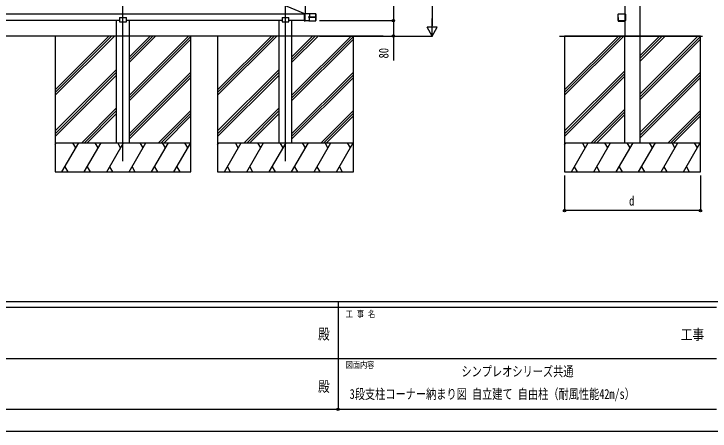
# Model space of a CAD drawing. Units: millimetres, scale not verified. Extents: x -6308 to 6308, y -4455 to 4455.
# Drawn here: x -1677 to 1909, y -4455 to -2303 of the extents above; entities that cross this region are included whole.
import ezdxf
from ezdxf.enums import TextEntityAlignment as Align

# ---------------------------------------------------------------- set-up
doc = ezdxf.new("R2010")
doc.units = ezdxf.units.MM
doc.header["$LTSCALE"] = 22
doc.header["$PDMODE"] = 32
doc.header["$PDSIZE"] = 11
for name, color, linetype in [('0-2_USER1', 3, 'Continuous'), ('0-4_YKK_12', 2, 'Continuous'), ('0-5_YKK_A1', 4, 'Continuous'), ('0-6_YKK_D', 6, 'Continuous'), ('0-7_YKK_ZWAK', 7, 'Continuous')]:
    doc.layers.add(name, color=color, linetype=linetype)
doc.styles.add('ＭＳ ゴシック', font='')
doc.styles.get('ＭＳ ゴシック').set_extended_font_data('MS Gothic')

msp = doc.modelspace()

# ---------------------------------------------------------------- linework, layer by layer
at = {"layer": '0-4_YKK_12'}
for p, q in [((-1115.64, -3063.12), (-1115.64, 470.93)), ((-278.23, -3063.12), (-278.23, 451.93))]:
    msp.add_line(p, q, dxfattribs=at)
at = {"layer": '0-5_YKK_A1'}
for p, q in [((1470.47, 427.6), (1470.47, -2417.4)), ((1548.47, -2417.4), (1548.47, 424.6)), ((-2176.14, -1451.78), (-176.14, -2303.1)), ((-176.14, -1451.7), (-176.14, -2303.1)), ((-2171.64, -2303.4), (-182.13, -2303.4)), ((-1132.94, -2322.4), (-1098.34, -2322.4)), ((-1132.94, -2322.4), (-1132.94, -2343.4)), ((-1098.34, -2343.4), (-1098.34, -2322.4)), ((-295.53, -2322.4), (-260.93, -2322.4)), ((-295.53, -2322.4), (-295.53, -2343.4)), ((-260.93, -2343.4), (-260.93, -2322.4)), ((-182.13, -2303.4), (-182.13, -2304.1)), ((-182.13, -2304.1), (-182.13, -2337.57)), ((-176.43, -2303.1), (-181.83, -2303.1)), ((-161.04, -2303.1), (-176.43, -2303.1)), ((-176.13, -2304.1), (-176.13, -2303.4)), ((-176.13, -2337.62), (-176.13, -2304.1)), ((-153.53, -2303.1), (-161.04, -2303.1)), ((-153.76, -2320.6), (-160.91, -2320.6)), ((-156.73, -2303.1), (-157.38, -2303.1)), ((-147.6, -2303.1), (-156.73, -2303.1)), ((-156.54, -2320.6), (-156.54, -2337.3)), ((-122.43, -2320.7), (-156.54, -2320.7)), ((-153.76, -2320.6), (-153.76, -2303.4)), ((-153.76, -2320.6), (-153.76, -2303.4)), ((-153.76, -2320.6), (-122.43, -2320.6)), ((-122.73, -2303.1), (-153.53, -2303.1)), ((-132.67, -2303.1), (-147.6, -2303.1)), ((-123.54, -2303.1), (-132.67, -2303.1)), ((-122.89, -2303.1), (-123.54, -2303.1)), ((-122.43, -2303.4), (-122.43, -2320.6)), ((-122.43, -2320.7), (-122.43, -2337.33)), ((-121.89, -2337.6), (-121.89, -2304.1)), ((1434.97, -2322.7), (1434.97, -2339.47)), ((1436.24, -2322.4), (1435.27, -2322.4)), ((1436.24, -2337.53), (1436.24, -2304.03)), ((1437.22, -2303.05), (1437.44, -2303.05)), ((1437.44, -2303.05), (1437.72, -2303.24)), ((1446.47, -2303.31), (1462.47, -2303.31)), ((1451.97, -2303.4), (1451.97, -2302.9)), ((1462.47, -2303.31), (1463.47, -2303.24)), ((1463.47, -2303.24), (1471.22, -2303.24)), ((1464.17, -2303.5), (1464.17, -2302.9)), ((1471.5, -2303.05), (1471.22, -2303.24)), ((1471.5, -2303.05), (1471.72, -2303.05)), ((1472.7, -2304.03), (1472.7, -2337.53)), ((-1132.94, -2337.4), (-2098.34, -2337.4)), ((-1148.64, -2417.4), (-1148.64, -2337.4)), ((-1132.94, -2343.4), (-1098.34, -2343.4)), ((-295.53, -2337.4), (-1098.34, -2337.4)), ((-1082.64, -2417.4), (-1082.64, -2337.4)), ((-311.23, -2417.4), (-311.23, -2337.4)), ((-295.53, -2343.4), (-260.93, -2343.4)), ((-182.13, -2337.4), (-260.93, -2337.4)), ((-245.23, -2417.4), (-245.23, -2337.4)), ((-182.13, -2337.57), (-182.13, -2338.27)), ((-181.84, -2338.57), (-176.44, -2338.62)), ((-176.13, -2337.6), (-156.84, -2337.6)), ((-176.13, -2338.32), (-176.13, -2337.62)), ((-157.38, -2338.6), (-122.89, -2338.6)), ((1435.9, -2340.47), (1470.47, -2342.94)), ((1471.72, -2338.51), (1437.22, -2338.51)), ((225.1, -2417.4), (-4763.94, -2417.4)), ((-1465.64, -2723.03), (-1160, -2417.4)), ((-1465.64, -2708.89), (-1174.14, -2417.4)), ((-1465.64, -2694.75), (-1188.29, -2417.4)), ((-1148.64, -2967.4), (-1148.64, -2417.4)), ((-1082.64, -2967.4), (-1082.64, -2417.4)), ((-1082.64, -2552.17), (-947.87, -2417.4)), ((-1082.64, -2538.02), (-962.01, -2417.4)), ((-1082.64, -2523.88), (-976.15, -2417.4)), ((-1082.64, -2721.87), (-778.16, -2417.4)), ((-1082.64, -2736.01), (-765.64, -2419.02)), ((-1082.64, -2750.15), (-765.64, -2433.16)), ((-628.23, -2723.03), (-322.6, -2417.4)), ((-628.23, -2708.89), (-336.74, -2417.4)), ((-628.23, -2694.75), (-350.89, -2417.4)), ((-311.23, -2967.4), (-311.23, -2417.4)), ((-245.23, -2967.4), (-245.23, -2417.4)), ((-245.23, -2552.17), (-110.47, -2417.4)), ((-245.23, -2538.02), (-124.61, -2417.4)), ((-245.23, -2523.88), (-138.75, -2417.4)), ((-245.23, -2721.87), (59.24, -2417.4)), ((-245.23, -2736.01), (71.77, -2419.02)), ((-245.23, -2750.15), (71.77, -2433.16)), ((1133.81, -2417.4), (1870.73, -2417.4)), ((1159.47, -2723.03), (1465.1, -2417.4)), ((1159.47, -2708.89), (1450.96, -2417.4)), ((1159.47, -2694.75), (1436.82, -2417.4)), ((1470.47, -2967.4), (1470.47, -2417.4)), ((1548.47, -2546.17), (1677.23, -2417.4)), ((1548.47, -2532.02), (1663.09, -2417.4)), ((1548.47, -2517.88), (1648.95, -2417.4)), ((1548.47, -2715.87), (1846.94, -2417.4)), ((1548.47, -2967.4), (1548.47, -2417.4)), ((1548.47, -2730.01), (1859.47, -2419.02)), ((1548.47, -2744.16), (1859.47, -2433.16)), ((-1465.64, -2906.88), (-1148.64, -2589.88)), ((-1465.64, -2921.02), (-1148.64, -2604.02)), ((-1465.64, -2935.16), (-1148.64, -2618.17)), ((-1082.64, -2919.86), (-765.64, -2602.86)), ((-1082.64, -2934), (-765.64, -2617)), ((-628.23, -2906.88), (-311.23, -2589.88)), ((-628.23, -2921.02), (-311.23, -2604.02)), ((-628.23, -2935.16), (-311.23, -2618.17)), ((-245.23, -2919.86), (71.77, -2602.86)), ((-245.23, -2934), (71.77, -2617)), ((1159.47, -2906.88), (1470.47, -2595.88)), ((1159.47, -2921.02), (1470.47, -2610.02)), ((1548.47, -2913.86), (1859.47, -2602.86)), ((1548.47, -2928), (1859.47, -2617)), ((-1082.64, -2948.14), (-765.64, -2631.15)), ((-245.23, -2948.14), (71.77, -2631.15)), ((1159.47, -2935.16), (1470.47, -2624.17)), ((1548.47, -2942.14), (1859.47, -2631.15)), ((-1328.17, -2967.4), (-1148.64, -2787.87)), ((-490.77, -2967.4), (-311.23, -2787.87)), ((1296.94, -2967.4), (1470.47, -2793.87)), ((-1314.03, -2967.4), (-1148.64, -2802.01)), ((-1299.88, -2967.4), (-1148.64, -2816.15)), ((-932.19, -2967.4), (-765.64, -2800.85)), ((-918.05, -2967.4), (-765.64, -2814.99)), ((-903.9, -2967.4), (-765.64, -2829.13)), ((-476.63, -2967.4), (-311.23, -2802.01)), ((-462.48, -2967.4), (-311.23, -2816.15)), ((-94.79, -2967.4), (71.77, -2800.85)), ((-80.64, -2967.4), (71.77, -2814.99)), ((-66.5, -2967.4), (71.77, -2829.13)), ((1311.08, -2967.4), (1470.47, -2808.01)), ((1325.22, -2967.4), (1470.47, -2822.15)), ((1692.92, -2967.4), (1859.47, -2800.85)), ((1707.06, -2967.4), (1859.47, -2814.99)), ((1721.2, -2967.4), (1859.47, -2829.13)), ((-1465.64, -2967.4), (-765.64, -2967.4)), ((-1465.64, -2978.53), (-1459.21, -2967.4)), ((-1430.34, -3117.4), (-1343.74, -2967.4)), ((-1358.74, -2993.38), (-1373.74, -2967.4)), ((-1314.88, -3117.4), (-1228.27, -2967.4)), ((-1243.27, -2993.38), (-1258.27, -2967.4)), ((-1199.41, -3117.4), (-1112.8, -2967.4)), ((-1127.8, -2993.38), (-1142.8, -2967.4)), ((-1116.04, -2967.4), (-1115.64, -2967)), ((-1083.94, -3117.4), (-997.33, -2967.4)), ((-1012.33, -2993.39), (-1027.34, -2967.4)), ((-968.47, -3117.4), (-881.86, -2967.4)), ((-896.86, -2993.38), (-911.87, -2967.4)), ((-853, -3117.4), (-766.39, -2967.4)), ((-781.39, -2993.38), (-796.4, -2967.4)), ((-628.23, -2967.4), (71.77, -2967.4)), ((-628.23, -2978.53), (-621.81, -2967.4)), ((-592.94, -3117.4), (-506.34, -2967.4)), ((-521.34, -2993.38), (-536.34, -2967.4)), ((-477.48, -3117.4), (-390.87, -2967.4)), ((-405.87, -2993.38), (-420.87, -2967.4)), ((-362.01, -3117.4), (-275.4, -2967.4)), ((-290.4, -2993.38), (-305.4, -2967.4)), ((-278.64, -2967.4), (-278.23, -2967)), ((-246.54, -3117.4), (-159.93, -2967.4)), ((-174.93, -2993.39), (-189.94, -2967.4)), ((-131.07, -3117.4), (-44.46, -2967.4)), ((-59.46, -2993.38), (-74.47, -2967.4)), ((-15.6, -3117.4), (71.01, -2967.4)), ((56.01, -2993.38), (41, -2967.4)), ((1159.47, -2967.4), (1859.47, -2967.4)), ((1159.47, -2978.53), (1165.89, -2967.4)), ((1194.76, -3117.4), (1281.36, -2967.4)), ((1266.36, -2993.38), (1251.36, -2967.4)), ((1310.23, -3117.4), (1396.83, -2967.4)), ((1381.83, -2993.38), (1366.83, -2967.4)), ((1425.7, -3117.4), (1512.3, -2967.4)), ((1497.3, -2993.38), (1482.3, -2967.4)), ((1509.07, -2967.4), (1509.47, -2967)), ((1541.17, -3117.4), (1627.77, -2967.4)), ((1612.77, -2993.39), (1597.77, -2967.4)), ((1656.64, -3117.4), (1743.24, -2967.4)), ((1728.24, -2993.38), (1713.24, -2967.4)), ((1772.11, -3117.4), (1858.71, -2967.4)), ((1843.71, -2993.38), (1828.71, -2967.4)), ((-1415.35, -3091.42), (-1400.35, -3117.4)), ((-1299.88, -3091.42), (-1284.88, -3117.4)), ((-1184.41, -3091.42), (-1169.41, -3117.4)), ((-1068.94, -3091.42), (-1053.94, -3117.4)), ((-953.47, -3091.42), (-938.47, -3117.4)), ((-838, -3091.42), (-823, -3117.4)), ((-577.94, -3091.42), (-562.95, -3117.4)), ((-462.48, -3091.42), (-447.48, -3117.4)), ((-347.01, -3091.42), (-332.01, -3117.4)), ((-231.54, -3091.42), (-216.54, -3117.4)), ((-116.07, -3091.42), (-101.07, -3117.4)), ((-0.6, -3091.42), (14.4, -3117.4)), ((1209.76, -3091.42), (1224.76, -3117.4)), ((1325.23, -3091.42), (1340.23, -3117.4)), ((1440.7, -3091.42), (1455.7, -3117.4)), ((1556.17, -3091.42), (1571.17, -3117.4)), ((1671.64, -3091.42), (1686.64, -3117.4)), ((1787.11, -3091.42), (1802.11, -3117.4))]:
    msp.add_line(p, q, dxfattribs=at)
msp.add_lwpolyline([(1437.72, -2303.24), (1445.47, -2303.24), (1446.47, -2303.31)], dxfattribs=at)
for points in [[(-765.64, -3117.4), (-765.64, -2417.4), (-1465.64, -2417.4), (-1465.64, -3117.4)], [(71.77, -3117.4), (71.77, -2417.4), (-628.23, -2417.4), (-628.23, -3117.4)], [(1859.47, -3117.4), (1859.47, -2417.4), (1159.47, -2417.4), (1159.47, -3117.4)]]:
    msp.add_lwpolyline(points, close=True, dxfattribs=at)
for centre, radius, start, end in [((-181.83, -2303.4), 0.3, 90, 180), ((-176.43, -2303.4), 0.3, 0, 90), ((-153.49, -2303.37), 0.272, 98.38059, 186.44189), ((-153.49, -2303.37), 0.272, 98.38059, 186.44189), ((-122.73, -2303.4), 0.3, 0, 90), ((1435.27, -2322.7), 0.3, 90, 180), ((1437.22, -2304.03), 0.981, 90, 180), ((1471.72, -2304.03), 0.981, 0, 90), ((-181.83, -2338.27), 0.3, 180, 269.5), ((-176.43, -2338.32), 0.3, 269.5, 0), ((-140.13, -2142.2), 196.21, 264.90439, 275.09561), ((-156.84, -2337.3), 0.3, 270, 0), ((-122.73, -2337.33), 0.3, 275.09561, 0), ((1435.97, -2339.47), 1, 180, 265.91438), ((1437.22, -2337.53), 0.981, 180, 270), ((1471.72, -2337.53), 0.981, 270, 0)]:
    msp.add_arc(centre, radius, start, end, dxfattribs=at)
for centre, major_axis, ratio, start_param, end_param in [((-122.89, -2304.1), (1, 0), 0.999985, 6.2831853, 7.8539816), ((-157.38, -2337.6), (0.707, 0.707), 0.99997, 2.3562326, 3.9269527), ((-122.89, -2337.6), (0.707, -0.707), 0.99997, 5.4978252, 7.0685454)]:
    msp.add_ellipse(centre, major_axis=major_axis, ratio=ratio, start_param=start_param, end_param=end_param, dxfattribs=at)
at = {"layer": '0-6_YKK_D'}
for p, q in [((477.37, 375.1), (477.37, -2364.9)), ((277.37, -1417.4), (277.37, -2337.4)), ((477.37, -2417.4), (477.37, -2326.47)), ((-102.63, -2337.4), (278.37, -2337.4)), ((-102.63, -2337.4), (278.37, -2337.4)), ((477.37, -2417.4), (451.12, -2371.94)), ((503.62, -2371.94), (451.12, -2371.94)), ((477.37, -2417.4), (503.62, -2371.94)), ((-102.63, -2417.4), (278.37, -2417.4)), ((-102.63, -2417.4), (478.37, -2417.4)), ((1159.47, -3137.4), (1159.47, -3318.4)), ((1859.47, -3137.4), (1859.47, -3318.4)), ((1859.47, -3317.4), (1159.47, -3317.4))]:
    msp.add_line(p, q, dxfattribs=at)
msp.add_lwpolyline([(277.37, -2337.4), (277.37, -2417.4), (277.37, -2543.1)], dxfattribs=at)
for centre in [(277.37, -2337.4), (277.37, -2337.4), (277.37, -2417.4), (1159.47, -3317.4), (1859.47, -3317.4)]:
    msp.add_circle(centre, 6.38, dxfattribs=at)
at = {"layer": '0-7_YKK_ZWAK'}
for p, q in [((5842.53, -3787.5), (-5857.47, -3787.5)), ((-7.47, -3787.5), (-7.47, -4342.5)), ((-7.47, -3817.5), (-1957.47, -3817.5)), ((1942.53, -3817.5), (-7.47, -3817.5)), ((-1946.22, -4080), (-7.47, -4080)), ((-7.47, -4080), (1942.53, -4080)), ((-1957.47, -4342.5), (-7.47, -4342.5)), ((-7.47, -4342.5), (1942.53, -4342.5))]:
    msp.add_line(p, q, dxfattribs=at)
msp.add_lwpolyline([(-6307.5, -4455), (6307.5, -4455), (6307.5, 4455), (-6307.5, 4455)], close=True, dxfattribs=at)
msp.add_point((-7.47, -4342.5), dxfattribs=at)

# ---------------------------------------------------------------- texts
at = {"layer": '0-2_USER1', "style": 'ＭＳ ゴシック', "width": 0.75}
for s, p in [('シンプレオシリーズ共通', (628.03, -4187.92)), (' 3段支柱コーナー納まり図 自立建て 自由柱（耐風性能42m/s）', (26.03, -4304.58))]:
    msp.add_text(s, height=51.32, dxfattribs=at).set_placement(p, align=Align.BOTTOM_LEFT)
at = {"layer": '0-6_YKK_D', "style": 'ＭＳ ゴシック', "width": 0.8}
msp.add_text('80', height=49.49, rotation=90, dxfattribs=at).set_placement((266.87, -2532.6), align=Align.BOTTOM_LEFT)
msp.add_text('d', height=49.49, dxfattribs=at).set_placement((1491.47, -3306.9), align=Align.BOTTOM_LEFT)
at = {"layer": '0-7_YKK_ZWAK', "style": 'ＭＳ ゴシック', "width": 0.8}
for s, height, p in [('工 事 名', 32.99, (31.9, -3877.5)), ('殿', 54.99, (-110.5, -3998.75)), ('工事', 54.99, (1758.5, -4001.2)), ('図面内容', 32.99, (31.9, -4140)), ('殿', 54.99, (-110.5, -4268.75))]:
    msp.add_text(s, height=height, dxfattribs=at).set_placement(p, align=Align.BOTTOM_LEFT)

doc.saveas('drawing.dxf')
